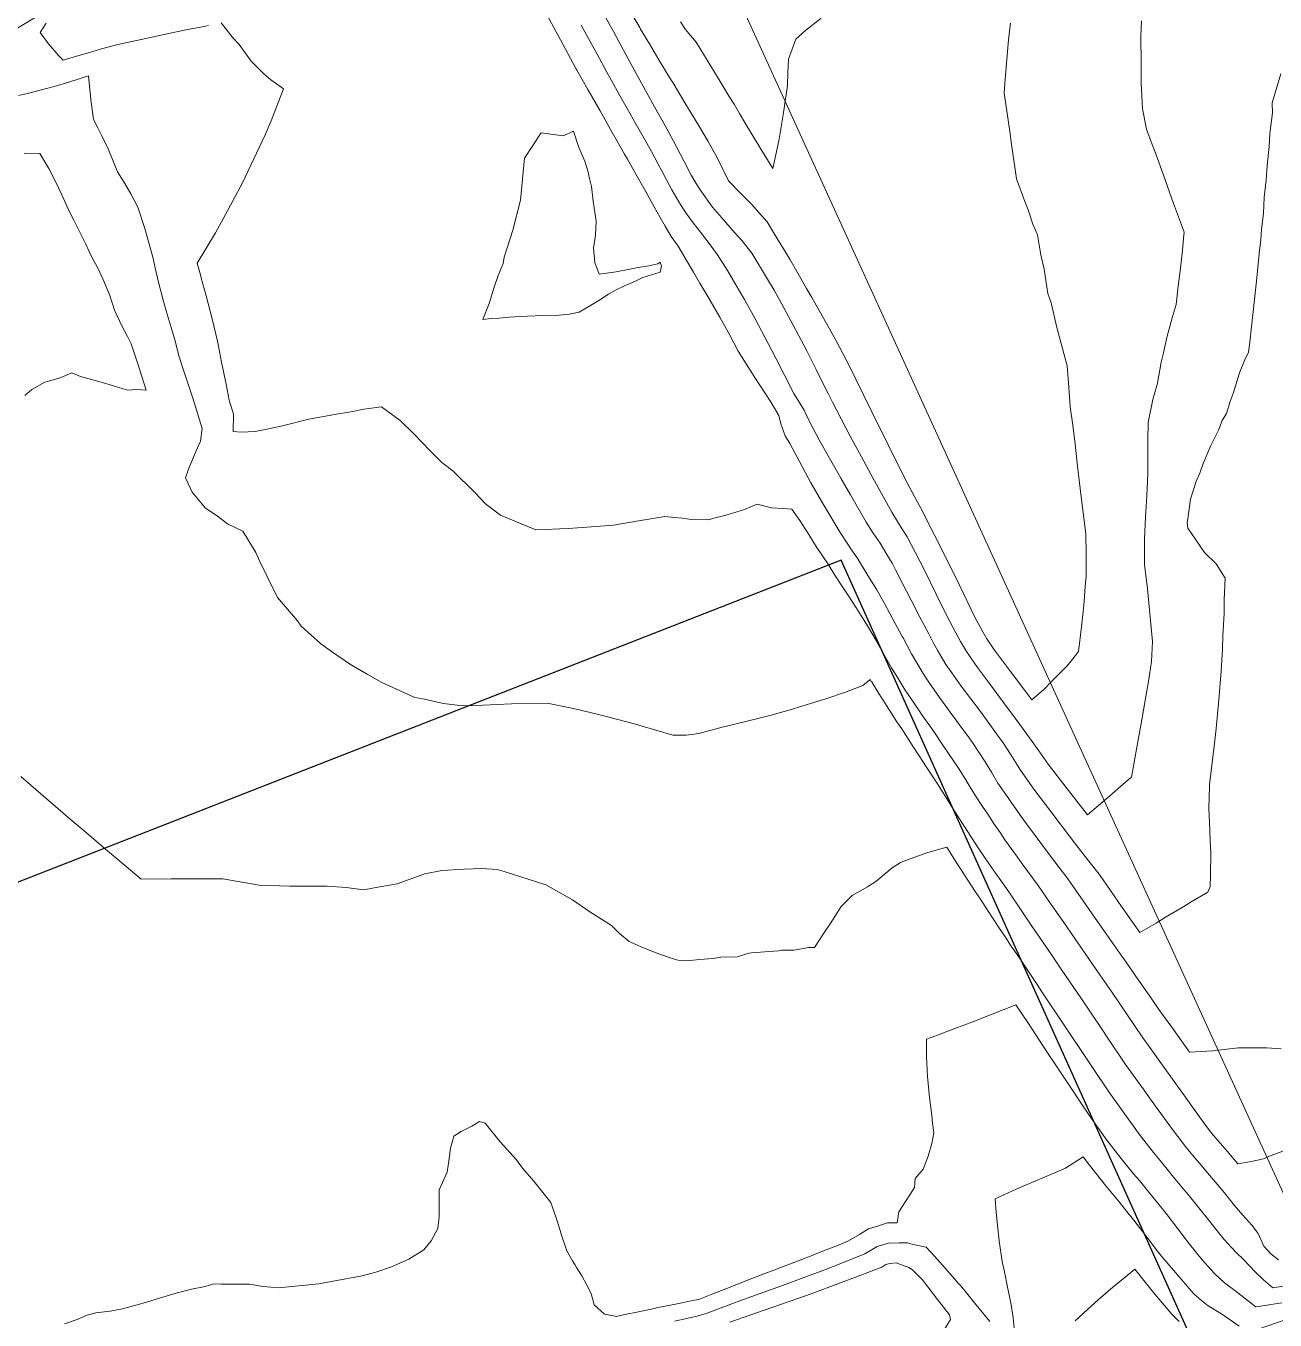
# Model space of a CAD drawing. Header units: inches. Extents: x 11351264 to 11356330, y 6702313 to 6706468.
# Drawn here: x 11352685.4 to 11352997.4, y 6704153.8 to 6704477 of the extents above; entities that cross this region are included whole.
import ezdxf

# ---------------------------------------------------------------- set-up
doc = ezdxf.new("R2010")
doc.units = ezdxf.units.IN
doc.header["$MEASUREMENT"] = 0
doc.layers.add('Shumate_Contours_clip1', color=7, linetype='Continuous', lineweight=0)
doc.layers.add('Shumate_Parcels_clip1', color=7, linetype='Continuous', lineweight=0)
doc.layers.add('Shumate_Streets_clip1', color=7, linetype='Continuous')

msp = doc.modelspace()

# ---------------------------------------------------------------- linework, layer by layer
at = {"layer": 'Shumate_Contours_clip1'}
for points, elevation in [([(11352931.31, 6704477.72), (11352930.77, 6704473.55), (11352929.97, 6704463.71), (11352929.68, 6704460.33), (11352931.24, 6704450.02), (11352931.48, 6704448.03), (11352932.8, 6704438.82), (11352934.84, 6704433.17), (11352935.75, 6704431.07), (11352936.91, 6704427.52), (11352938.06, 6704424.86), (11352938.85, 6704419.83), (11352939.74, 6704416.29), (11352940.66, 6704410.21), (11352941.44, 6704407.86), (11352942.89, 6704401.71), (11352945.41, 6704392.09), (11352945.87, 6704386.77), (11352946.23, 6704381.84), (11352946.84, 6704377.3), (11352947.42, 6704372.54), (11352948.05, 6704367.09), (11352948.7, 6704361.51), (11352950.15, 6704350.04), (11352950.17, 6704345.16), (11352950.2, 6704339.56), (11352949.98, 6704337.01), (11352949.67, 6704333.26), (11352949.43, 6704330.77), (11352949.02, 6704326.95), (11352948.3, 6704320.77), (11352946.88, 6704318.97), (11352945.45, 6704317.16), (11352941.73, 6704313.43), (11352939.65, 6704311.27), (11352936.61, 6704308.7), (11352934.85, 6704311.05), (11352931.33, 6704315.75), (11352929.02, 6704318.78), (11352927.27, 6704321.1), (11352925.38, 6704323.94), (11352924.39, 6704325.65), (11352922.36, 6704329.36), (11352918.44, 6704337.52), (11352914.36, 6704345.77), (11352910.17, 6704354.09), (11352909.25, 6704355.98), (11352908.03, 6704358.09), (11352904.81, 6704364.18), (11352900.7, 6704372.42), (11352896.66, 6704380.61), (11352892.65, 6704388.77), (11352891.72, 6704390.69), (11352890.21, 6704393.65), (11352887.66, 6704398.52), (11352885.31, 6704402.69), (11352881.64, 6704409.21), (11352880.34, 6704411.46), (11352876.16, 6704418.75), (11352872.37, 6704424.99), (11352870.56, 6704428.04), (11352868.47, 6704430.44), (11352866.59, 6704432.48), (11352863.94, 6704435.14), (11352860.87, 6704438.32), (11352858.15, 6704443.99), (11352855.75, 6704448.12), (11352853.34, 6704452.23), (11352849.99, 6704457.83), (11352848.28, 6704460.66), (11352846.96, 6704462.84), (11352845.86, 6704464.55), (11352843.47, 6704468.54), (11352841.09, 6704472.54), (11352838.92, 6704476.2), (11352838.7, 6704476.59), (11352838.68, 6704476.64), (11352834.67, 6704483.56)], 1428), ([(11352998.9, 6704221.51), (11352995.24, 6704221.8), (11352990.72, 6704221.82), (11352988.23, 6704221.77), (11352981.84, 6704221.01), (11352978.96, 6704220.89), (11352976, 6704220.69), (11352971.97, 6704226.32), (11352968.36, 6704231.37), (11352965.91, 6704234.93), (11352963.28, 6704238.65), (11352960.15, 6704243.15), (11352958.65, 6704245.26), (11352954.05, 6704251.89), (11352952.48, 6704254.17), (11352949.46, 6704258.53), (11352945.6, 6704263.95), (11352942.36, 6704268.2), (11352940.3, 6704271), (11352937.92, 6704274.13), (11352935.06, 6704278.06), (11352933.51, 6704280.12), (11352930.71, 6704284.2), (11352928.17, 6704287.92), (11352926.54, 6704290.59), (11352924.98, 6704293.21), (11352923.22, 6704295.89), (11352921.78, 6704298.02), (11352921.46, 6704298.49), (11352921.04, 6704299.09), (11352918.96, 6704301.91), (11352917.67, 6704303.69), (11352916.24, 6704305.59), (11352913.54, 6704309.29), (11352910.91, 6704313.08), (11352910.09, 6704314.32), (11352909.21, 6704315.7), (11352907.86, 6704317.95), (11352906.58, 6704320.21), (11352904.45, 6704324.14), (11352904.24, 6704324.51), (11352903.95, 6704325.05), (11352902.97, 6704326.87), (11352901.23, 6704330.12), (11352899.83, 6704332.75), (11352897.93, 6704336.15), (11352895.68, 6704339.74), (11352892.99, 6704344.12), (11352891.78, 6704345.94), (11352890.5, 6704347.8), (11352888.74, 6704350.47), (11352884.71, 6704357.28), (11352881.44, 6704362.88), (11352878.01, 6704369.28), (11352876.14, 6704372.71), (11352874.99, 6704374.59), (11352873.95, 6704377.59), (11352873.42, 6704379.73), (11352871.49, 6704382.92), (11352870.12, 6704385.13), (11352867.23, 6704389.47), (11352863.31, 6704395.76), (11352861.17, 6704399.74), (11352858.67, 6704404.26), (11352857.17, 6704406.87), (11352855.67, 6704409.47), (11352853.73, 6704412.8), (11352852.14, 6704415.47), (11352850.55, 6704418.14), (11352848.3, 6704421.97), (11352846.56, 6704424.43), (11352845.04, 6704427.03), (11352843.82, 6704429.15), (11352842.3, 6704431.82), (11352841.04, 6704434.04), (11352840.05, 6704435.87), (11352837.95, 6704439.6), (11352835.63, 6704443.69), (11352834.89, 6704444.99), (11352833.05, 6704448.23), (11352831.83, 6704450.38), (11352828.77, 6704455.77), (11352825.71, 6704461.17), (11352822.89, 6704466.15), (11352822.74, 6704466.41), (11352822.65, 6704466.57), (11352818.9, 6704473.56), (11352815.02, 6704480.79)], 1422), ([(11352964.05, 6704478.29), (11352963.89, 6704474.45), (11352963.93, 6704467.63), (11352963.96, 6704462.7), (11352964.24, 6704456.33), (11352965.27, 6704451.22), (11352966.66, 6704447.41), (11352967.64, 6704444.84), (11352969.39, 6704440), (11352972.04, 6704432.64), (11352973.97, 6704427.37), (11352974.64, 6704425.53), (11352974.65, 6704425.4), (11352974.63, 6704424.83), (11352974.24, 6704420.99), (11352973.73, 6704416.48), (11352973.2, 6704411.97), (11352972.66, 6704407.45), (11352971.66, 6704404.12), (11352970.46, 6704399.53), (11352969.44, 6704395.04), (11352968.95, 6704392.99), (11352968.01, 6704387.76), (11352966.86, 6704383.67), (11352965.69, 6704377.96), (11352965.6, 6704373.57), (11352965.59, 6704369.81), (11352965.58, 6704365.21), (11352965.31, 6704359.67), (11352964.98, 6704354.32), (11352964.8, 6704348.89), (11352964.75, 6704342.48), (11352965.51, 6704336.42), (11352965.85, 6704332.94), (11352966.14, 6704330.24), (11352966.78, 6704323.28), (11352966.49, 6704318.24), (11352965.73, 6704313.26), (11352965.37, 6704310.98), (11352964.08, 6704303.68), (11352962.73, 6704296.36), (11352961.52, 6704289.42), (11352961.31, 6704289.24), (11352958.76, 6704287.03), (11352956.02, 6704284.66), (11352953.27, 6704282.28), (11352950.51, 6704279.95), (11352945.18, 6704286.79), (11352940.69, 6704292.63), (11352939.5, 6704294.32), (11352937.8, 6704296.79), (11352933.6, 6704302.52), (11352932.19, 6704304.49), (11352929.58, 6704308.03), (11352925.52, 6704313.4), (11352923.08, 6704316.73), (11352920.29, 6704320.74), (11352918.84, 6704323.27), (11352917.68, 6704325.4), (11352915.32, 6704329.86), (11352912.69, 6704335.11), (11352909.82, 6704341.07), (11352908.63, 6704343.35), (11352905.48, 6704349.39), (11352904.41, 6704351.11), (11352903.31, 6704352.86), (11352901.64, 6704355.57), (11352899.48, 6704359.46), (11352897.85, 6704362.48), (11352896.45, 6704365.06), (11352894.05, 6704369.38), (11352891.23, 6704374.57), (11352890.15, 6704376.67), (11352886.83, 6704383.03), (11352885.83, 6704385.02), (11352884.36, 6704387.96), (11352882.73, 6704391.22), (11352880.48, 6704395.69), (11352877.62, 6704401.16), (11352874.72, 6704406.62), (11352872.29, 6704411), (11352870.63, 6704413.8), (11352866.66, 6704420.24), (11352864.27, 6704423.3), (11352862.25, 6704425.51), (11352859.21, 6704429.07), (11352856.9, 6704431.78), (11352853.82, 6704436.05), (11352853.18, 6704437.01), (11352852.51, 6704438.07), (11352851.53, 6704439.74), (11352849.7, 6704443.34), (11352847.06, 6704448.35), (11352845.93, 6704450.43), (11352844.53, 6704452.98), (11352842.38, 6704456.8), (11352840.44, 6704460.28), (11352837.8, 6704465.13), (11352835.82, 6704468.79), (11352833.38, 6704473.27), (11352832.12, 6704475.59), (11352829.4, 6704480.55)], 1426), ([(11352730.96, 6704477.13), (11352729.52, 6704476.82), (11352725.74, 6704476.08), (11352719.51, 6704474.78), (11352714.13, 6704473.64), (11352708.32, 6704472.39), (11352704.24, 6704471.25), (11352701.03, 6704470.31), (11352698.55, 6704469.59), (11352694.71, 6704468.49), (11352693.56, 6704469.53), (11352691.05, 6704472.57), (11352688.94, 6704475.4), (11352690.4, 6704477.7)], 1420), ([(11353000.21, 6704196.3), (11352996.4, 6704194.91), (11352994.5, 6704194.05), (11352993.02, 6704193.69), (11352990.99, 6704193.27), (11352988.1, 6704192.82), (11352985.43, 6704195.95), (11352983.69, 6704197.98), (11352981.6, 6704200.42), (11352980.25, 6704202.16), (11352977.45, 6704206.06), (11352974.74, 6704209.83), (11352973.03, 6704212.21), (11352968.63, 6704218.38), (11352966.11, 6704221.9), (11352964.22, 6704224.54), (11352958.59, 6704232.77), (11352956.52, 6704235.83), (11352953.61, 6704240), (11352950.85, 6704244.03), (11352949.03, 6704246.66), (11352944.47, 6704253.33), (11352941.48, 6704257.61), (11352938.18, 6704262.34), (11352934.23, 6704267.7), (11352933.02, 6704269.42), (11352929.86, 6704273.76), (11352928.68, 6704275.54), (11352927.08, 6704277.88), (11352925.6, 6704280.14), (11352924.31, 6704282.02), (11352922.53, 6704284.74), (11352921.48, 6704286.47), (11352920.25, 6704288.52), (11352918.48, 6704291.39), (11352915.84, 6704295.32), (11352914.08, 6704297.91), (11352912.49, 6704300.27), (11352911.12, 6704302.18), (11352909.58, 6704304.37), (11352906.95, 6704308.16), (11352905.01, 6704311.12), (11352902.95, 6704314.43), (11352901.61, 6704316.68), (11352900.5, 6704318.64), (11352898.79, 6704321.51), (11352897.47, 6704323.94), (11352896.37, 6704325.9), (11352895.36, 6704327.61), (11352893.94, 6704329.84), (11352892.66, 6704331.81), (11352890.84, 6704334.68), (11352889.18, 6704337.17), (11352887.46, 6704339.86), (11352885.72, 6704342.54), (11352882.94, 6704346.78), (11352882.21, 6704347.89), (11352880.94, 6704350.01), (11352878.64, 6704353.45), (11352876.71, 6704356.32), (11352874.53, 6704356.46), (11352871.63, 6704356.62), (11352868.02, 6704357.55), (11352864.86, 6704356.2), (11352860.55, 6704354.92), (11352855.69, 6704353.62), (11352851.5, 6704353.76), (11352849.41, 6704354.1), (11352847.28, 6704354.26), (11352844.97, 6704354.47), (11352840.98, 6704353.79), (11352838.34, 6704353.43), (11352832.17, 6704352.3), (11352826.65, 6704351.89), (11352820.85, 6704351.51), (11352818.74, 6704351.43), (11352815.17, 6704351.26), (11352812.74, 6704351.19), (11352810.77, 6704351.95), (11352808.88, 6704352.75), (11352803.94, 6704354.85), (11352800.17, 6704357.67), (11352797.47, 6704360.45), (11352792.03, 6704365.91), (11352789.92, 6704367.5), (11352789.23, 6704368.01), (11352786.46, 6704370.8), (11352782.24, 6704375.1), (11352778.83, 6704378.49), (11352774.23, 6704381.88), (11352769.81, 6704381.33), (11352766.57, 6704380.62), (11352762.95, 6704380.03), (11352756.06, 6704378.78), (11352749.47, 6704377.11), (11352745.99, 6704376.41), (11352742.67, 6704375.74), (11352739.17, 6704375.54), (11352737.17, 6704375.7), (11352737.24, 6704380.05), (11352736.12, 6704383.57), (11352735.43, 6704387.54), (11352734.24, 6704393.01), (11352733.72, 6704395.67), (11352733.24, 6704398.28), (11352731.87, 6704403.89), (11352730.4, 6704409.58), (11352729.16, 6704414.08), (11352728.96, 6704414.87), (11352728.14, 6704417.76), (11352732.69, 6704425.37), (11352734.66, 6704428.85), (11352739.44, 6704437.82), (11352740.84, 6704440.63), (11352745.1, 6704449.78), (11352746.59, 6704453.28), (11352749.73, 6704461.29), (11352746.55, 6704463.52), (11352744.81, 6704465), (11352741.65, 6704468.17), (11352738.61, 6704472.39), (11352737.09, 6704474.01), (11352734.16, 6704477.74)], 1420), ([(11352998.82, 6704465.04), (11352996.68, 6704457.83), (11352996.71, 6704455.34), (11352996.08, 6704450.12), (11352995.93, 6704446.93), (11352995.38, 6704442.16), (11352995.16, 6704438.52), (11352994.68, 6704434.2), (11352994.45, 6704430.19), (11352994.03, 6704426.24), (11352993.79, 6704423.59), (11352993.51, 6704420.97), (11352992.74, 6704413.3), (11352991.93, 6704405.65), (11352991.09, 6704398.04), (11352990.72, 6704395.49), (11352989.73, 6704393.41), (11352988.46, 6704390.36), (11352986.92, 6704385.23), (11352986.16, 6704383.18), (11352985.24, 6704380.19), (11352984.19, 6704378.44), (11352983.25, 6704376.06), (11352981.3, 6704372.21), (11352979.43, 6704367.76), (11352978.56, 6704365.31), (11352977.66, 6704363.28), (11352976.26, 6704358.82), (11352975.62, 6704353.91), (11352975.45, 6704353.03), (11352975.62, 6704351.6), (11352977.41, 6704348.93), (11352979.77, 6704345.46), (11352982.7, 6704342.69), (11352984.95, 6704339.09), (11352984.68, 6704333.66), (11352984.65, 6704330.28), (11352984.35, 6704324.76), (11352984.27, 6704321.37), (11352983.95, 6704315.88), (11352983.34, 6704308.69), (11352982.66, 6704301.51), (11352982.24, 6704297.76), (11352981.86, 6704294.36), (11352981, 6704287.55), (11352980.99, 6704287.27), (11352980.98, 6704287.09), (11352980.87, 6704281.63), (11352981.06, 6704276.05), (11352981.2, 6704273.42), (11352981.3, 6704270.47), (11352981.27, 6704264.85), (11352981.14, 6704262.08), (11352980.56, 6704260.66), (11352976.42, 6704258.25), (11352974.58, 6704257.12), (11352970.05, 6704254.43), (11352967.67, 6704252.95), (11352963.61, 6704250.59), (11352959.04, 6704257.09), (11352954.42, 6704263.7), (11352953.07, 6704265.58), (11352950.54, 6704268.78), (11352947.64, 6704272.6), (11352946.05, 6704274.63), (11352941.58, 6704280.5), (11352937.13, 6704286.42), (11352933.82, 6704291.11), (11352931.26, 6704295.11), (11352929.47, 6704297.94), (11352927.81, 6704300.24), (11352923.79, 6704305.76), (11352921.38, 6704308.93), (11352918.98, 6704312.11), (11352916.61, 6704315.43), (11352915.17, 6704317.51), (11352913.14, 6704320.91), (11352912, 6704323.03), (11352910.89, 6704325.15), (11352908.66, 6704329.35), (11352906.5, 6704333.56), (11352905.33, 6704335.81), (11352904.34, 6704337.76), (11352902.58, 6704341.13), (11352901.72, 6704342.79), (11352900.42, 6704344.98), (11352898.72, 6704347.81), (11352896.96, 6704350.35), (11352895.21, 6704353.03), (11352891.3, 6704359.89), (11352888.95, 6704364.06), (11352887.39, 6704366.75), (11352885.44, 6704370.2), (11352883.53, 6704373.63), (11352881.97, 6704376.49), (11352880.31, 6704379.71), (11352879.8, 6704381.02), (11352877.22, 6704385.24), (11352874.78, 6704389.97), (11352872.8, 6704393.84), (11352870.8, 6704397.72), (11352867.52, 6704403.83), (11352864.86, 6704408.69), (11352862.73, 6704412.38), (11352860.6, 6704415.93), (11352858.12, 6704419.86), (11352856.51, 6704421.98), (11352853.83, 6704425.5), (11352852.05, 6704427.85), (11352850.23, 6704430.3), (11352848.48, 6704433.06), (11352846.74, 6704436.04), (11352845.38, 6704438.58), (11352844.32, 6704440.61), (11352843.23, 6704442.64), (11352841.6, 6704445.66), (11352840.45, 6704447.71), (11352837.82, 6704452.39), (11352835.56, 6704456.35), (11352833.57, 6704459.85), (11352831.61, 6704463.34), (11352830.46, 6704465.44), (11352828.02, 6704469.92), (11352825.51, 6704474.58), (11352824.07, 6704477.22)], 1424), ([(11352883.94, 6704478.83), (11352880.21, 6704475.97), (11352877.7, 6704473.67), (11352875.87, 6704468.72), (11352875.65, 6704465.39), (11352875.63, 6704462.16), (11352874.53, 6704454.78), (11352873.41, 6704448.28), (11352871.97, 6704441.38), (11352868.64, 6704446.78), (11352866.4, 6704450.43), (11352865.31, 6704452.31), (11352863.61, 6704455.1), (11352862.24, 6704457.43), (11352861.05, 6704459.39), (11352858.31, 6704463.92), (11352855.56, 6704468.45), (11352852.81, 6704472.98), (11352850.11, 6704476.11), (11352848.85, 6704478.01)], 1430), ([(11352998.25, 6704168.83), (11352996.35, 6704170.3), (11352994.54, 6704172.27), (11352993.18, 6704175.45), (11352991.54, 6704177.49), (11352989.35, 6704180), (11352987.2, 6704182.52), (11352984.72, 6704185.57), (11352982.94, 6704187.74), (11352980.54, 6704190.56), (11352978.89, 6704192.48), (11352976.81, 6704194.93), (11352975.29, 6704196.81), (11352971.99, 6704201.03), (11352968.88, 6704205.36), (11352966.47, 6704208.7), (11352964.46, 6704211.51), (11352960.05, 6704217.66), (11352955.45, 6704224.47), (11352954.2, 6704226.32), (11352948.86, 6704234.23), (11352947.2, 6704236.71), (11352943.99, 6704241.4), (11352941.63, 6704244.91), (11352939.46, 6704248.09), (11352936.5, 6704252.41), (11352934.13, 6704255.9), (11352930.84, 6704260.74), (11352928.44, 6704264.13), (11352926.18, 6704267.34), (11352923.42, 6704271.5), (11352920.68, 6704275.69), (11352916.89, 6704281.55), (11352915.06, 6704284.55), (11352913.03, 6704287.69), (11352911.87, 6704289.49), (11352910.16, 6704292.11), (11352908.45, 6704294.73), (11352906.74, 6704297.36), (11352904.13, 6704301.42), (11352902.93, 6704303.17), (11352901.34, 6704305.67), (11352899.93, 6704307.92), (11352898.28, 6704310.56), (11352896.65, 6704313.16), (11352896.61, 6704313.22), (11352896.24, 6704313.8), (11352896.14, 6704313.7), (11352894.41, 6704312.27), (11352890.09, 6704310.62), (11352885.19, 6704308.96), (11352881.35, 6704307.75), (11352877.04, 6704306.44), (11352876.98, 6704306.42), (11352876.87, 6704306.39), (11352871.15, 6704304.81), (11352865.19, 6704303.27), (11352859.31, 6704301.83), (11352853.45, 6704300.26), (11352850.31, 6704299.83), (11352846.93, 6704299.88), (11352837.02, 6704302.79), (11352828.69, 6704304.94), (11352822.16, 6704306.56), (11352815.53, 6704307.85), (11352806.64, 6704307.67), (11352799.54, 6704307.39), (11352794.46, 6704307.18), (11352789.69, 6704307.76), (11352784.89, 6704308.87), (11352782.51, 6704309.29), (11352774.3, 6704313.04), (11352770.61, 6704315.07), (11352766.41, 6704317.48), (11352761.68, 6704320.74), (11352758.92, 6704322.78), (11352754.11, 6704327.1), (11352753.19, 6704328.41), (11352748.24, 6704334.29), (11352745.63, 6704339.52), (11352743.79, 6704343.27), (11352742.79, 6704345.53), (11352739.54, 6704350.78), (11352735.76, 6704352.68), (11352732.92, 6704354.82), (11352730.23, 6704356.55), (11352726.86, 6704360.53), (11352725.22, 6704364.17), (11352726.02, 6704366.34), (11352727.79, 6704370.72), (11352728.99, 6704373.32), (11352729.37, 6704376.47), (11352727.15, 6704383.78), (11352724.73, 6704390.99), (11352723.61, 6704394.6), (11352722.63, 6704398.35), (11352720.63, 6704405.02), (11352720.42, 6704405.83), (11352719.56, 6704408.87), (11352718.66, 6704412.37), (11352717.86, 6704415.84), (11352717.11, 6704419.29), (11352715.08, 6704426.39), (11352713.32, 6704431.77), (11352711.54, 6704435.04), (11352710.12, 6704437.63), (11352708.26, 6704440.59), (11352705.94, 6704446.29), (11352704.35, 6704449.58), (11352703.26, 6704451.74), (11352702.26, 6704453.65), (11352701.6, 6704458.64), (11352700.97, 6704464.52), (11352696.31, 6704463.08), (11352692.42, 6704461.89), (11352690.2, 6704461.28), (11352687.98, 6704460.71), (11352685.75, 6704460.17), (11352683.53, 6704459.65)], 1418), ([(11352685.07, 6704384.68), (11352686.84, 6704386.19), (11352690.1, 6704388.02), (11352693.9, 6704389.12), (11352696.87, 6704390.36), (11352699.03, 6704389.43), (11352701.16, 6704388.86), (11352705.31, 6704387.72), (11352708.55, 6704386.73), (11352710.77, 6704386.02), (11352713.1, 6704386.2), (11352715.43, 6704386), (11352713.79, 6704391.07), (11352713.13, 6704393.08), (11352711.67, 6704397.57), (11352710.71, 6704399.44), (11352709.43, 6704401.93), (11352707.51, 6704405.98), (11352706.31, 6704409.65), (11352704.57, 6704413.86), (11352703.13, 6704416.81), (11352702.02, 6704418.93), (11352701.08, 6704420.86), (11352700.3, 6704422.47), (11352698.61, 6704426.01), (11352697.34, 6704428.53), (11352696.2, 6704430.74), (11352694.33, 6704434.79), (11352692.66, 6704438.31), (11352691.06, 6704441.4), (11352688.82, 6704445.17), (11352684.96, 6704445.2)], 1416), ([(11352999.4, 6704162.24), (11352996.8, 6704161.85), (11352994.47, 6704163.85), (11352992.52, 6704165.73), (11352989.3, 6704169.05), (11352987.84, 6704170.46), (11352986.48, 6704171.93), (11352984.67, 6704173.94), (11352982.61, 6704176.52), (11352981.1, 6704178.39), (11352977.99, 6704182.27), (11352975.67, 6704185.17), (11352974.12, 6704187), (11352972.04, 6704189.46), (11352970.41, 6704191.47), (11352968.28, 6704194.12), (11352967.01, 6704195.67), (11352963.7, 6704199.89), (11352960.28, 6704204.63), (11352958.16, 6704207.57), (11352955.86, 6704210.76), (11352951.81, 6704216.83), (11352950.28, 6704219.08), (11352944.86, 6704227.21), (11352939.16, 6704235.76), (11352937.95, 6704237.59), (11352934.42, 6704242.83), (11352933.27, 6704244.59), (11352931.5, 6704247.19), (11352930.03, 6704249.44), (11352928.59, 6704251.56), (11352925.7, 6704255.95), (11352923.61, 6704259.17), (11352922.44, 6704260.83), (11352919.72, 6704265.05), (11352917.17, 6704269.04), (11352915.37, 6704271.86), (11352910.62, 6704270.54), (11352907.18, 6704269.3), (11352903.81, 6704268.03), (11352903.59, 6704267.94), (11352901.7, 6704266.7), (11352899.65, 6704264.97), (11352897.62, 6704263.32), (11352895.61, 6704261.96), (11352891.72, 6704259.8), (11352888.99, 6704257.07), (11352887.39, 6704254.59), (11352886.24, 6704252.77), (11352884.8, 6704250.65), (11352882.34, 6704246.88), (11352880.9, 6704246.85), (11352877.22, 6704246.14), (11352874.18, 6704246.14), (11352873.36, 6704246.02), (11352869.93, 6704245.78), (11352866.64, 6704245.51), (11352865.92, 6704245.41), (11352863, 6704244.55), (11352858.95, 6704244.4), (11352856.91, 6704244.12), (11352853.74, 6704243.81), (11352850.38, 6704243.55), (11352848.22, 6704243.65), (11352846.07, 6704244.32), (11352842.56, 6704245.62), (11352839.03, 6704246.97), (11352836.07, 6704248.36), (11352833.63, 6704250.36), (11352831.62, 6704252.34), (11352826.26, 6704255.79), (11352821.87, 6704258.76), (11352815.2, 6704262.47), (11352804.85, 6704265.86), (11352803.11, 6704266.28), (11352799.24, 6704266.59), (11352794.8, 6704266.41), (11352789.3, 6704266.1), (11352785.05, 6704265.28), (11352778.08, 6704262.72), (11352772.39, 6704261.78), (11352769.78, 6704261.22), (11352765.36, 6704261.83), (11352760.6, 6704262.14), (11352757.87, 6704262.2), (11352751.24, 6704262.2), (11352743.63, 6704262.43), (11352734.55, 6704263.96), (11352721.54, 6704264.03), (11352714.19, 6704263.9), (11352708.8, 6704268.39), (11352705.73, 6704270.96), (11352699.43, 6704276.37), (11352696.45, 6704278.93), (11352689.11, 6704285.24), (11352684.1, 6704289.56)], 1416), ([(11352999.06, 6704158.07), (11352995.84, 6704157.57), (11352992.66, 6704157.08), (11352992.63, 6704157.08), (11352992.59, 6704157.07), (11352991.48, 6704157.96), (11352987.3, 6704161.16), (11352984.76, 6704163.12), (11352982.35, 6704165.32), (11352982.18, 6704165.49), (11352979.14, 6704168.87), (11352976, 6704172.75), (11352973.08, 6704176.59), (11352970.15, 6704180.43), (11352968.42, 6704182.6), (11352967.26, 6704183.98), (11352965.5, 6704186.12), (11352963.48, 6704188.61), (11352962.06, 6704190.33), (11352958.64, 6704194.53), (11352955.37, 6704198.75), (11352951.67, 6704203.85), (11352949.36, 6704207.33), (11352946.11, 6704212.2), (11352942.47, 6704217.71), (11352940.57, 6704220.57), (11352935.6, 6704228.09), (11352932.66, 6704232.54), (11352926.27, 6704230.01), (11352921.85, 6704228.29), (11352917.43, 6704226.61), (11352913.04, 6704224.96), (11352910.33, 6704223.97), (11352910.31, 6704219.59), (11352910.57, 6704214.59), (11352911.06, 6704209.4), (11352911.7, 6704204.21), (11352911.76, 6704203.61), (11352912.14, 6704200.54), (11352911.61, 6704197.86), (11352910.73, 6704194.74), (11352909.5, 6704191.48), (11352907.46, 6704189.16), (11352907.31, 6704186.89), (11352906.19, 6704185.05), (11352905.05, 6704183.4), (11352903.4, 6704180.8), (11352903.03, 6704178.1), (11352900.59, 6704178.06), (11352898.32, 6704177.34), (11352895.87, 6704176.56), (11352893.54, 6704175.14), (11352890.87, 6704173.54), (11352887.88, 6704172.32), (11352885.96, 6704171.57), (11352883.51, 6704170.64), (11352881.35, 6704169.79), (11352879.14, 6704168.95), (11352876.75, 6704168.01), (11352874.76, 6704167.25), (11352872.15, 6704166.22), (11352869.97, 6704165.42), (11352865.63, 6704163.72), (11352861.29, 6704162.02), (11352856.95, 6704160.32), (11352853.63, 6704159), (11352853.27, 6704158.89), (11352850.69, 6704158.39), (11352848.42, 6704157.94), (11352848.04, 6704157.86), (11352845.46, 6704157.34), (11352843.2, 6704156.89), (11352842.26, 6704156.65), (11352837.97, 6704155.79), (11352835.38, 6704155.24), (11352832.79, 6704154.7), (11352832.57, 6704154.76), (11352829.85, 6704155.28), (11352827.33, 6704157.58), (11352826.57, 6704160.4), (11352825.49, 6704162.51), (11352824.22, 6704164.83), (11352822.87, 6704166.94), (11352822.44, 6704167.63), (11352821.88, 6704168.58), (11352820.47, 6704171.11), (11352819.12, 6704174.99), (11352818.78, 6704176.17), (11352817.82, 6704179.34), (11352816.52, 6704183.13), (11352812.21, 6704188.48), (11352809.44, 6704191.73), (11352807.88, 6704193.82), (11352803.87, 6704198.28), (11352800.11, 6704202.95), (11352798.66, 6704203.41), (11352796.74, 6704202.24), (11352794.12, 6704200.91), (11352792.25, 6704199.68), (11352791.42, 6704196.71), (11352791.08, 6704194.18), (11352790.87, 6704192.39), (11352790.62, 6704190.76), (11352788.61, 6704186.33), (11352788.56, 6704182.32), (11352788.59, 6704179.55), (11352788.22, 6704176.68), (11352786.58, 6704173.6), (11352784.73, 6704171.3), (11352781, 6704169.03), (11352776.68, 6704167.06), (11352772.74, 6704165.72), (11352769.32, 6704164.85), (11352762.12, 6704163.47), (11352758.53, 6704162.82), (11352748.46, 6704161.85), (11352744.61, 6704162.17), (11352741.22, 6704162.77), (11352736.95, 6704162.75), (11352734.17, 6704162.77), (11352732.32, 6704162.84), (11352730.15, 6704162.2), (11352726.74, 6704161.55), (11352722.87, 6704160.55), (11352718.7, 6704159.25), (11352715.24, 6704158.16), (11352712.25, 6704157.34), (11352709.5, 6704156.56), (11352706.38, 6704156.02), (11352702.84, 6704155.6), (11352700.69, 6704155.01), (11352698.21, 6704153.91), (11352694.98, 6704152.83)], 1414), ([(11352988.38, 6704152.29), (11352984.26, 6704155.18), (11352980.66, 6704157.34), (11352978.97, 6704158.64), (11352977.08, 6704160.38), (11352973.93, 6704163.97), (11352971.97, 6704166.24), (11352969.38, 6704169.33), (11352968.03, 6704171.02), (11352965.43, 6704174.4), (11352962.14, 6704178.71), (11352960.61, 6704180.59), (11352958.41, 6704183.3), (11352955.13, 6704187.32), (11352953.86, 6704188.93), (11352951, 6704192.51), (11352949.45, 6704194.52), (11352945.06, 6704191.76), (11352938.18, 6704188.85), (11352932.89, 6704186.54), (11352927.45, 6704184.04), (11352927.7, 6704180.76), (11352928.24, 6704175.94), (11352928.5, 6704173.55), (11352929.18, 6704168.38), (11352929.79, 6704165.8), (11352930.56, 6704162.02), (11352931.1, 6704159.24), (11352931.4, 6704158.08), (11352931.93, 6704154.35), (11352932.41, 6704150.16)], 1412), ([(11352926.15, 6704153.44), (11352924.55, 6704155.38), (11352923.13, 6704157.08), (11352922.23, 6704158.18), (11352920.62, 6704160.19), (11352918.87, 6704162.38), (11352918.04, 6704163.14), (11352917.37, 6704163.98), (11352914.35, 6704167.5), (11352912.32, 6704169.76), (11352910.27, 6704171.99), (11352906.98, 6704172.69), (11352905.54, 6704173.09), (11352903.53, 6704173.08), (11352900.86, 6704172.99), (11352898, 6704172.16), (11352894.92, 6704170.37), (11352889.76, 6704168.27), (11352884.66, 6704166.27), (11352879.89, 6704164.5), (11352875.25, 6704162.76), (11352869.94, 6704160.84), (11352865.51, 6704159.25), (11352860.15, 6704157.23), (11352855.57, 6704155.5), (11352853.05, 6704154.8), (11352850.36, 6704154.22), (11352847.44, 6704153.54)], 1412), ([(11352913.6, 6704149.45), (11352916.34, 6704153.97), (11352916.1, 6704155.1), (11352913.07, 6704158.93), (11352910.63, 6704162.1), (11352909.25, 6704163.94), (11352906.81, 6704166.35), (11352905.88, 6704166.88), (11352902.75, 6704168.08), (11352901.13, 6704167.88), (11352900.18, 6704167.63), (11352899.18, 6704167.02), (11352893.91, 6704165.01), (11352888.61, 6704163.01), (11352881.52, 6704160.37), (11352878.41, 6704159.24), (11352871.7, 6704156.92), (11352866.44, 6704155.1), (11352861.18, 6704153.27)], 1410), ([(11352973.42, 6704153.45), (11352971.57, 6704155.23), (11352967.78, 6704159.76), (11352964.93, 6704163.29), (11352962.36, 6704166.47), (11352959.4, 6704164.07), (11352956.84, 6704161.97), (11352953.19, 6704158.82), (11352951.41, 6704157.25), (11352947.42, 6704153.56)], 1410)]:
    msp.add_lwpolyline(points, dxfattribs=dict(at, elevation=elevation))
at = {"layer": 'Shumate_Contours_clip1', "elevation": 1422}
msp.add_lwpolyline([(11352799.46, 6704403.7), (11352801.05, 6704407.68), (11352802.35, 6704411.72), (11352803.34, 6704414.64), (11352804.59, 6704417.65), (11352804.83, 6704419.25), (11352805.7, 6704421.81), (11352806.97, 6704426.03), (11352808.88, 6704433.52), (11352809.88, 6704443.99), (11352814.07, 6704450.34), (11352819.55, 6704449.55), (11352822.16, 6704450.72), (11352823.5, 6704446.62), (11352824.97, 6704443.22), (11352825.69, 6704440.83), (11352826.18, 6704438.89), (11352826.68, 6704436.89), (11352827.09, 6704433.23), (11352827.8, 6704428.24), (11352827.61, 6704424.77), (11352827.16, 6704421.51), (11352827.48, 6704417.93), (11352828.56, 6704415.03), (11352832.78, 6704415.59), (11352836.65, 6704416.31), (11352838.26, 6704416.67), (11352840.96, 6704417.13), (11352843.18, 6704417.6), (11352843.81, 6704417.98), (11352844.09, 6704416.98), (11352843.79, 6704415.53), (11352839.44, 6704414.16), (11352837.62, 6704413.28), (11352834.92, 6704412.13), (11352832.8, 6704411.07), (11352830.91, 6704410.04), (11352828.45, 6704408.42), (11352826.42, 6704407.15), (11352823.58, 6704405.5), (11352821.04, 6704405.04), (11352818.55, 6704404.8), (11352814.41, 6704404.65), (11352810.68, 6704404.48), (11352806.08, 6704404.24), (11352803.47, 6704404.02), (11352801.58, 6704403.93)], close=True, dxfattribs=at)
at = {"layer": 'Shumate_Parcels_clip1'}
msp.add_lwpolyline([(11353012, 6704158), (11352827, 6704563.5), (11352626.24, 6704441.97), (11352626, 6704442.5), (11352625.83, 6704442.87), (11352606, 6704485.5), (11352605.79, 6704486.02), (11352717, 6704552), (11352808, 6704606), (11352893, 6704657), (11352984, 6704711.5), (11353067, 6704761)], dxfattribs=at)
msp.add_lwpolyline([(11353012, 6704158), (11352941, 6704133.5), (11352798.16, 6704070.41), (11352765.69, 6704056.95), (11352764.41, 6704056.4), (11352717.88, 6704035.19), (11352617, 6704198.5), (11352558, 6704292.5), (11352479, 6704261), (11352462, 6704299.5), (11352429, 6704379), (11352558.89, 6704457.26), (11352559, 6704457), (11352577, 6704412.5), (11352591.39, 6704421.31), (11352594, 6704420), (11352600, 6704420), (11352604, 6704422), (11352608, 6704425.5), (11352611, 6704430), (11352611.63, 6704433.12), (11352626.24, 6704441.97), (11352827, 6704563.5)], close=True, dxfattribs=at)
at = {"layer": 'Shumate_Streets_clip1'}
msp.add_lwpolyline([(11352997.01, 6704103.61), (11352889.01, 6704343.55), (11352637.56, 6704245.3)], dxfattribs=at)

doc.saveas('drawing.dxf')
